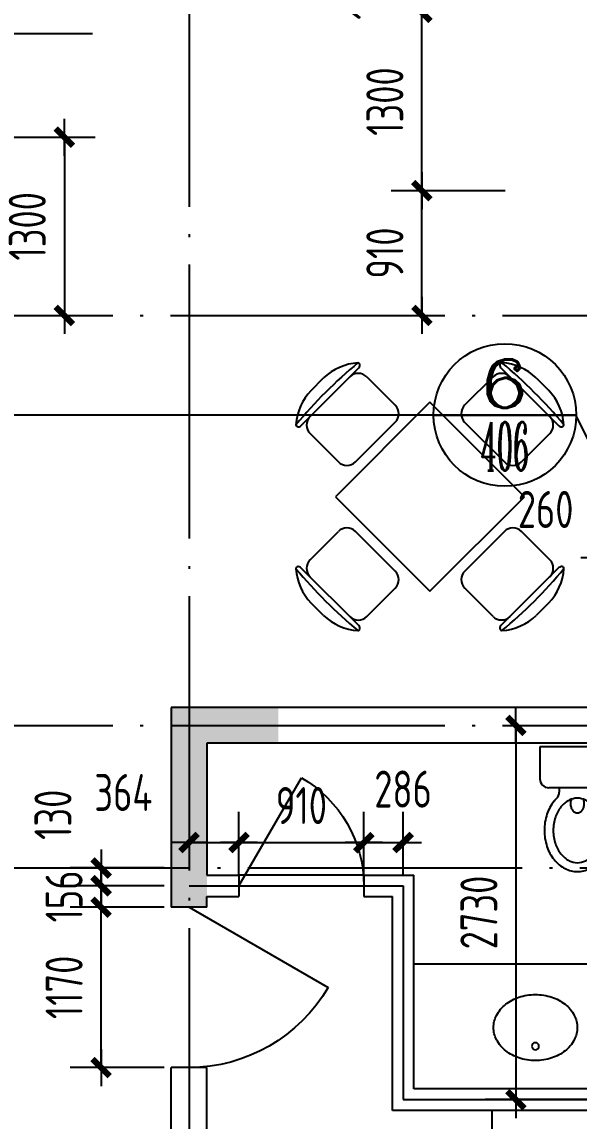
# Model space of a CAD drawing. Extents: x -726032 to 135930, y -151624 to 587044.
# Drawn here: x -379135 to -375074, y 469108 to 477124 of the extents above; entities that cross this region are included whole.
import ezdxf
from ezdxf.enums import TextEntityAlignment as Align

# ---------------------------------------------------------------- set-up
doc = ezdxf.new("R2010")
doc.units = 0
doc.header["$LTSCALE"] = 1000
doc.header["$MEASUREMENT"] = 0
doc.linetypes.add('DOTE', pattern=[2.42, 2, -0.2, 0.02, -0.2])
doc.layers.get('0').update_dxf_attribs({"linetype": 'CONTINUOUS'})
doc.layers.get('DEFPOINTS').update_dxf_attribs({"color": 1, "linetype": 'CONTINUOUS'})
for name, color, linetype in [('COLUMN', 170, 'CONTINUOUS'), ('DOTE', 8, 'DOTE'), ('GROUND', 45, 'CONTINUOUS'), ('LVTRY', 6, 'CONTINUOUS'), ('PUB_DIM', 245, 'CONTINUOUS'), ('WALL', 255, 'CONTINUOUS'), ('WINDOW', 155, 'CONTINUOUS'), ('WINDOW_TEXT', 7, 'CONTINUOUS'), ('家具', 252, 'CONTINUOUS'), ('引线', 213, 'CONTINUOUS')]:
    doc.layers.add(name, color=color, linetype=linetype)
doc.styles.add('COMP', font='COMPLEX', dxfattribs={"bigfont": 'hztxt'})
doc.styles.add('DIM_FONT', font='isocp.shx', dxfattribs={"width": 0.8})
doc.styles.add('SIMPLEX', font='SIMPLEX.SHX')
doc.dimstyles.new('DIMA', dxfattribs={"dimtxt": 300, "dimasz": 1, "dimexe": 250, "dimexo": 300, "dimgap": 150, "dimtad": 1, "dimdec": 0, "dimzin": 0, "dimdsep": 46, "dimtxsty": 'DIM_FONT', "dimcen": 0.09, "dimse1": 1, "dimclrt": 142, "dimadec": 0, "dimazin": 0, "dimtfac": 1, "dimtdec": 0, "dimtix": 1, "dimtmove": 2, "dimatfit": 3, "dimfxl": 1, "dimtolj": 1, "dimtzin": 0, "dimarcsym": 0})
doc.dimstyles.new('DIMB', dxfattribs={"dimtxt": 300, "dimasz": 1, "dimexe": 250, "dimexo": 300, "dimgap": 150, "dimtad": 1, "dimdec": 0, "dimzin": 0, "dimdsep": 46, "dimtxsty": 'DIM_FONT', "dimcen": 0.09, "dimse2": 1, "dimclrt": 142, "dimadec": 0, "dimazin": 0, "dimtfac": 1, "dimtdec": 0, "dimtix": 1, "dimtmove": 2, "dimatfit": 3, "dimfxl": 1, "dimtolj": 1, "dimtzin": 0, "dimarcsym": 0})
doc.dimstyles.new('DIMN', dxfattribs={"dimtxt": 300, "dimasz": 1, "dimexe": 250, "dimexo": 300, "dimgap": 150, "dimtad": 1, "dimdec": 0, "dimzin": 0, "dimdsep": 46, "dimtxsty": 'DIM_FONT', "dimcen": 0.09, "dimclrt": 142, "dimadec": 0, "dimazin": 0, "dimtfac": 1, "dimtdec": 0, "dimtix": 1, "dimtmove": 2, "dimatfit": 3, "dimfxl": 1, "dimtolj": 1, "dimtzin": 0, "dimarcsym": 0})

# ---------------------------------------------------------------- blocks, each defined once
blk = doc.blocks.new('_DIMX')
blk.add_line((-150, 0), (150, 0))
at = {"const_width": 50}
blk.add_lwpolyline([(-70, -70), (70, 70)], dxfattribs=at)
blk = doc.blocks.new('*D532')
at = {"layer": 'DEFPOINTS', "color": 0, "transparency": 16777216}
for p in [(-374926.9, 474405.5), (-374666.9, 474405.5), (-374666.9, 473217.8)]:
    blk.add_point(p, dxfattribs=at)
at = {"layer": 'PUB_DIM', "color": 0, "lineweight": -2, "transparency": 16777216}
for p, q in [((-374926.9, 474135.5), (-374926.9, 472992.8)), ((-374927.8, 473217.8), (-374928.7, 473217.8)), ((-374926.9, 473217.8), (-374666.9, 473217.8)), ((-374666, 473217.8), (-374665.1, 473217.8))]:
    blk.add_line(p, q, dxfattribs=at)
at = {"layer": 'PUB_DIM', "color": 0, "lineweight": -2, "transparency": 16777216, "xscale": 0.9, "yscale": 0.9, "zscale": 0.9}
blk.add_blockref('_DIMX', (-374926.9, 473217.8), dxfattribs=at)
at = {"layer": 'PUB_DIM', "color": 0, "lineweight": -2, "transparency": 16777216, "xscale": 0.9, "yscale": 0.9, "zscale": 0.9, "rotation": 180}
blk.add_blockref('_DIMX', (-374666.9, 473217.8), dxfattribs=at)
at = {"layer": 'PUB_DIM', "color": 142, "transparency": 16777216, "insert": (-375317.6, 473568.9), "char_height": 270, "attachment_point": 5, "style": 'DIM_FONT'}
blk.add_mtext('\\A1;260', dxfattribs=at)
blk = doc.blocks.new('*D1748')
at = {"layer": 'DEFPOINTS', "color": 0, "transparency": 16777216}
for p in [(-376219.6, 477324), (-375343, 477324), (-375343, 477194)]:
    blk.add_point(p, dxfattribs=at)
at = {"layer": 'PUB_DIM', "color": 0, "lineweight": -2, "transparency": 16777216}
for p, q in [((-375613, 477324), (-376444.6, 477324)), ((-376219.6, 477324.9), (-376219.6, 477325.8)), ((-376219.6, 477194), (-376219.6, 477324)), ((-376219.6, 477193.1), (-376219.6, 477192.2))]:
    blk.add_line(p, q, dxfattribs=at)
at = {"layer": 'PUB_DIM', "color": 0, "lineweight": -2, "transparency": 16777216, "xscale": 0.9, "yscale": 0.9, "zscale": 0.9}
for p, rotation in [((-376219.6, 477324), 270), ((-376219.6, 477194), 90)]:
    blk.add_blockref('_DIMX', p, dxfattribs=dict(at, rotation=rotation))
at = {"layer": 'PUB_DIM', "color": 142, "transparency": 16777216, "insert": (-376609.7, 477324), "char_height": 270, "attachment_point": 5, "rotation": 90, "style": 'DIM_FONT'}
blk.add_mtext('\\A1;130', dxfattribs=at)
blk = doc.blocks.new('M_C31TFZ')
for p, q in [((-728.8, 395.1), (-403.6, 720.3)), ((392.7, 720.5), (717.9, 395.3)), ((-672, 593.4), (-601.9, 663.5)), ((-359.4, 669.1), (-200.3, 510)), ((348.5, 669.3), (189.4, 510.2)), ((591, 663.6), (661.1, 593.5)), ((-5.3, 527.4), (-535.7, -3)), ((525, -3), (-5.3, 527.4)), ((-423, 191.8), (-200.3, 414.5)), ((189.4, 414.7), (412.1, 192)), ((-677.6, 350.9), (-518.5, 191.8)), ((666.7, 351.1), (507.6, 192)), ((-535.7, -3), (-5.3, -533.3)), ((-5.3, -533.3), (525, -3)), ((-677.4, -357), (-518.3, -197.9)), ((-200.1, -420.6), (-422.8, -197.9)), ((412.3, -197.7), (189.6, -420.4)), ((666.9, -356.8), (507.8, -197.7)), ((-403.4, -726.5), (-728.6, -401.2)), ((718.1, -401), (392.9, -726.3)), ((-359.2, -675.2), (-200.1, -516.1)), ((348.7, -675), (189.6, -515.9)), ((-601.7, -669.6), (-671.8, -599.5)), ((661.3, -599.3), (591.2, -669.4))]:
    blk.add_line(p, q)
for centre, radius, start, end in [((1327.3, -1335.8), 2712.7, 129.8023, 140.1977), ((-385.7, 433.5), 315.6, 94.27346, 133.23486), ((-408.5, 738.3), 10, 22.33001, 94.27346), ((-417.7, 734.5), 20, 315, 22.33001), ((406.8, 734.7), 20, 157.66999, 225), ((397.6, 738.5), 10, 85.72654, 157.66999), ((-1338.2, -1335.6), 2712.7, 39.8023, 50.1977), ((374.8, 433.7), 315.6, 46.76514, 85.72654), ((-407.1, 621.3), 67.5, 45, 135), ((396.2, 621.5), 67.5, 45, 135), ((-442, 377.2), 315.6, 136.76514, 175.72654), ((431.2, 377.4), 315.6, 4.27346, 43.23486), ((-248, 462.2), 67.5, 315, 45), ((237.1, 462.4), 67.5, 135, 225), ((-629.8, 398.6), 67.5, 135, 225), ((619, 398.8), 67.5, 315, 45), ((-746.8, 399.9), 10, 175.72654, 247.66999), ((-743, 409.2), 20, 247.66999, 315), ((732.1, 409.4), 20, 225, 292.33001), ((735.9, 400.1), 10, 292.33001, 4.27346), ((-470.7, 239.5), 67.5, 225, 315), ((459.9, 239.7), 67.5, 225, 315), ((-470.5, -245.6), 67.5, 45, 135), ((460.1, -245.4), 67.5, 45, 135), ((-629.6, -404.7), 67.5, 135, 225), ((619.2, -404.5), 67.5, 315, 45), ((-746.6, -406.1), 10, 112.33001, 184.27346), ((-441.8, -383.3), 315.6, 184.27346, 223.23486), ((1327.5, 1329.7), 2712.7, 219.8023, 230.1977), ((-742.8, -415.3), 20, 45, 112.33001), ((-247.8, -468.4), 67.5, 315, 45), ((237.3, -468.2), 67.5, 135, 225), ((-1338, 1329.9), 2712.7, 309.8023, 320.1977), ((431.3, -383.1), 315.6, 316.76514, 355.72654), ((732.3, -415.1), 20, 67.66999, 135), ((736.1, -405.9), 10, 355.72654, 67.66999), ((-385.5, -439.7), 315.6, 226.76514, 265.72654), ((-406.9, -627.5), 67.5, 225, 315), ((396.4, -627.3), 67.5, 225, 315), ((375, -439.5), 315.6, 274.27346, 313.23486), ((-417.5, -740.6), 20, 337.66999, 45), ((407, -740.4), 20, 135, 202.33001), ((-408.3, -744.4), 10, 265.72654, 337.66999), ((397.8, -744.2), 10, 202.33001, 274.27346)]:
    blk.add_arc(centre, radius, start, end)
at = {"width": 0.8, "flags": 9}
for tag in ['XSIZE', 'YSIZE']:
    blk.add_attdef(tag, (0, 0), '', height=0.5, dxfattribs=at)
blk = doc.blocks.new('*D1750')
at = {"layer": 'DEFPOINTS', "color": 0, "transparency": 16777216}
for p in [(-376642.8, 471139.2), (-377552.8, 470628.3), (-376642.8, 470628.3)]:
    blk.add_point(p, dxfattribs=at)
at = {"layer": 'PUB_DIM', "color": 0, "lineweight": -2, "transparency": 16777216}
for p, q in [((-376642.8, 470898.3), (-376642.8, 471364.2)), ((-377551.9, 471139.2), (-376643.7, 471139.2))]:
    blk.add_line(p, q, dxfattribs=at)
at = {"layer": 'PUB_DIM', "color": 0, "lineweight": -2, "transparency": 16777216, "xscale": 0.9, "yscale": 0.9, "zscale": 0.9, "rotation": 180}
blk.add_blockref('_DIMX', (-377552.8, 471139.2), dxfattribs=at)
at = {"layer": 'PUB_DIM', "color": 0, "lineweight": -2, "transparency": 16777216, "xscale": 0.9, "yscale": 0.9, "zscale": 0.9}
blk.add_blockref('_DIMX', (-376642.8, 471139.2), dxfattribs=at)
at = {"layer": 'PUB_DIM', "color": 142, "transparency": 16777216, "insert": (-377097.8, 471409.2), "char_height": 270, "attachment_point": 5, "style": 'DIM_FONT'}
blk.add_mtext('\\A1;910', dxfattribs=at)
blk = doc.blocks.new('*D1751')
at = {"layer": 'DEFPOINTS', "color": 0, "transparency": 16777216}
for p in [(-376356.8, 471139.2), (-376642.8, 470628.3), (-376356.8, 470628.3)]:
    blk.add_point(p, dxfattribs=at)
at = {"layer": 'PUB_DIM', "color": 0, "lineweight": -2, "transparency": 16777216}
for p, q in [((-376356.8, 470898.3), (-376356.8, 471364.2)), ((-376641.9, 471139.2), (-376357.7, 471139.2))]:
    blk.add_line(p, q, dxfattribs=at)
at = {"layer": 'PUB_DIM', "color": 0, "lineweight": -2, "transparency": 16777216, "xscale": 0.9, "yscale": 0.9, "zscale": 0.9, "rotation": 180}
blk.add_blockref('_DIMX', (-376642.8, 471139.2), dxfattribs=at)
at = {"layer": 'PUB_DIM', "color": 0, "lineweight": -2, "transparency": 16777216, "xscale": 0.9, "yscale": 0.9, "zscale": 0.9}
blk.add_blockref('_DIMX', (-376356.8, 471139.2), dxfattribs=at)
at = {"layer": 'PUB_DIM', "color": 142, "transparency": 16777216, "insert": (-376356.9, 471529.2), "char_height": 270, "attachment_point": 5, "style": 'DIM_FONT'}
blk.add_mtext('\\A1;286', dxfattribs=at)
blk = doc.blocks.new('_DBLK')
blk.add_line((-0.5, 0), (0, -0.866))
blk.add_arc((-0.5, 0), 1, 300, 0)
at = {"layer": 'WINDOW_TEXT', "style": 'SIMPLEX', "flags": 9}
blk.add_attdef('A', text='', height=1, dxfattribs=at).set_placement((0, 1.5), align=Align.MIDDLE)
blk = doc.blocks.new('*D1752')
at = {"layer": 'DEFPOINTS', "color": 0, "transparency": 16777216}
for p in [(-377552.8, 471139.2), (-377916.8, 470628.3), (-377552.8, 470628.3)]:
    blk.add_point(p, dxfattribs=at)
at = {"layer": 'PUB_DIM', "color": 0, "lineweight": -2, "transparency": 16777216}
for p, q in [((-377552.8, 470898.3), (-377552.8, 471364.2)), ((-377915.9, 471139.2), (-377553.7, 471139.2))]:
    blk.add_line(p, q, dxfattribs=at)
at = {"layer": 'PUB_DIM', "color": 0, "lineweight": -2, "transparency": 16777216, "xscale": 0.9, "yscale": 0.9, "zscale": 0.9, "rotation": 180}
blk.add_blockref('_DIMX', (-377916.8, 471139.2), dxfattribs=at)
at = {"layer": 'PUB_DIM', "color": 0, "lineweight": -2, "transparency": 16777216, "xscale": 0.9, "yscale": 0.9, "zscale": 0.9}
blk.add_blockref('_DIMX', (-377552.8, 471139.2), dxfattribs=at)
at = {"layer": 'PUB_DIM', "color": 142, "transparency": 16777216, "insert": (-378395.7, 471504.5), "char_height": 270, "attachment_point": 5, "style": 'DIM_FONT'}
blk.add_mtext('\\A1;364', dxfattribs=at)
blk = doc.blocks.new('_LV5')
for p, q in [((210.1, 0), (-210.1, 0)), ((-210.1, 0), (-210.1, -180)), ((210.1, -180), (210.1, 0)), ((160.1, -230), (-160.1, -230)), ((-101.4, -230), (-101.4, -254.3)), ((101.4, -230), (101.4, -254.1))]:
    blk.add_line(p, q)
blk.add_lwpolyline([(-135.1, -469.4, 0.080312), (-123, -544.2, 0.089014), (-91.8, -601.5, 0.104918), (-45.6, -639.3, 0.119812), (0.1, -650.4, 0.119812), (45.8, -639.3, 0.104918), (92, -601.5, 0.089014), (123.2, -544.2, 0.080312), (135.3, -469.4, 0.080312), (123.2, -394.6, 0.089014), (92, -337.3, 0.104918), (45.8, -299.5, 0.119812), (0.1, -288.4, 0.119812), (-45.6, -299.5, 0.104918), (-91.8, -337.3, 0.089014), (-123, -394.6, 0.080312)], format="xyb", close=True)
for points in [[(-38.7, -318.5, 0.073567), (-35.6, -339.5, 0.084454), (-27.4, -356, 0.10642), (-14.1, -367.8, 0.129709), (0, -371.5, 0.129709), (14.1, -367.8, 0.10642), (27.4, -356, 0.084454), (35.6, -339.5, 0.073567), (38.7, -318.5, 0.073567), (35.6, -297.5, 0.014016), (34.7, -294.6, 0.10642)], [(-34.7, -294.7, 0.013578), (-35.6, -297.5, 0.073567), (-38.7, -318.5, 0.073567)]]:
    blk.add_lwpolyline(points, format="xyb")
for centre, radius, start, end in [((-160.1, -180), 50, 180, 270), ((160.1, -180), 50, 270, 0), ((52.2, -452.8), 234.6, 141.28635, 161.63333), ((20.4, -427.3), 193.8, 134.81437, 141.28635), ((-151.4, -254.3), 50, 314.81437, 0), ((151.4, -254.1), 50, 180, 225.25549), ((-20.2, -427.3), 193.8, 38.71365, 45.25549), ((-52, -452.8), 234.6, 18.36667, 38.71365), ((102.3, -469.4), 287.4, 161.63333, 180), ((-102.1, -469.4), 287.4, 0, 18.36667), ((102.3, -469.4), 287.4, 180, 198.36667), ((-102.1, -469.4), 287.4, 341.63333, 0), ((52.2, -486), 234.6, 198.36667, 218.71365), ((-52, -486), 234.6, 321.28635, 341.63333), ((20.4, -511.6), 193.8, 218.71365, 242.67141), ((-20.2, -511.6), 193.8, 297.32859, 321.28635), ((0.1, -550.8), 149.6, 242.67141, 270), ((0.1, -550.8), 149.6, 270, 297.32859)]:
    blk.add_arc(centre, radius, start, end)
blk = doc.blocks.new('_LV4')
blk.add_lwpolyline([(0, -520, 0.078966), (92.3, -505.3, 0.088152), (166.2, -465.8, 0.105269), (218.1, -403.4, 0.121685), (235, -335, 0.121685), (218.1, -266.6, 0.105269), (166.2, -204.2, 0.088152), (92.3, -164.7, 0.078966), (0, -150, 0.078966), (-92.3, -164.7, 0.088152), (-166.2, -204.2, 0.105269), (-218.1, -266.6, 0.121685), (-235, -335, 0.121685), (-218.1, -403.4, 0.105269), (-166.2, -465.8, 0.088152), (-92.3, -505.3, 0.078966)], format="xyb", close=True)
blk.add_circle((0, -230), 20)
blk = doc.blocks.new('*D1753')
at = {"layer": 'DEFPOINTS', "color": 0, "transparency": 16777216}
for p in [(-374666.9, 471994), (-375533.9, 469264), (-374666.9, 469264)]:
    blk.add_point(p, dxfattribs=at)
at = {"layer": 'PUB_DIM', "color": 0, "lineweight": -2, "transparency": 16777216}
for p, q in [((-375533.9, 471993.1), (-375533.9, 469264.9)), ((-374936.9, 469264), (-375758.9, 469264))]:
    blk.add_line(p, q, dxfattribs=at)
at = {"layer": 'PUB_DIM', "color": 0, "lineweight": -2, "transparency": 16777216, "xscale": 0.9, "yscale": 0.9, "zscale": 0.9}
for p, rotation in [((-375533.9, 471994), 90), ((-375533.9, 469264), 270)]:
    blk.add_blockref('_DIMX', p, dxfattribs=dict(at, rotation=rotation))
at = {"layer": 'PUB_DIM', "color": 142, "transparency": 16777216, "insert": (-375803.9, 470629), "char_height": 270, "attachment_point": 5, "rotation": 90, "style": 'DIM_FONT'}
blk.add_mtext('\\A1;2730', dxfattribs=at)
blk = doc.blocks.new('_INDEX')
blk.add_line((-0.5, 0), (0.5, 0))
blk.add_circle((0, 0), 0.5)
at = {"style": 'COMP'}
for tag, width, p, p2 in [('1', 2.333333, (-0.17, 0.05), (0.17, 0.05)), ('-', 1.166667, (-0.17, -0.39), (0.17, -0.39))]:
    blk.add_attdef(tag, text='', height=0.34, dxfattribs=dict(at, width=width)).set_placement(p, p2, align=Align.FIT)
blk = doc.blocks.new('*D1754')
at = {"layer": 'DEFPOINTS', "color": 0, "transparency": 16777216}
for p in [(-376219.6, 475894), (-375343, 475894), (-375343, 474984)]:
    blk.add_point(p, dxfattribs=at)
at = {"layer": 'PUB_DIM', "color": 0, "lineweight": -2, "transparency": 16777216}
for p, q in [((-375613, 475894), (-376444.6, 475894)), ((-376219.6, 474984.9), (-376219.6, 475893.1))]:
    blk.add_line(p, q, dxfattribs=at)
at = {"layer": 'PUB_DIM', "color": 0, "lineweight": -2, "transparency": 16777216, "xscale": 0.9, "yscale": 0.9, "zscale": 0.9}
for p, rotation in [((-376219.6, 475894), 90), ((-376219.6, 474984), 270)]:
    blk.add_blockref('_DIMX', p, dxfattribs=dict(at, rotation=rotation))
at = {"layer": 'PUB_DIM', "color": 142, "transparency": 16777216, "insert": (-376489.6, 475439), "char_height": 270, "attachment_point": 5, "rotation": 90, "style": 'DIM_FONT'}
blk.add_mtext('\\A1;910', dxfattribs=at)
blk = doc.blocks.new('*D1755')
at = {"layer": 'DEFPOINTS', "color": 0, "transparency": 16777216}
for p in [(-376219.6, 477194), (-375343, 477194), (-375343, 475894)]:
    blk.add_point(p, dxfattribs=at)
at = {"layer": 'PUB_DIM', "color": 0, "lineweight": -2, "transparency": 16777216}
for p, q in [((-375613, 477194), (-376444.6, 477194)), ((-376219.6, 475894.9), (-376219.6, 477193.1))]:
    blk.add_line(p, q, dxfattribs=at)
at = {"layer": 'PUB_DIM', "color": 0, "lineweight": -2, "transparency": 16777216, "xscale": 0.9, "yscale": 0.9, "zscale": 0.9}
for p, rotation in [((-376219.6, 477194), 90), ((-376219.6, 475894), 270)]:
    blk.add_blockref('_DIMX', p, dxfattribs=dict(at, rotation=rotation))
at = {"layer": 'PUB_DIM', "color": 142, "transparency": 16777216, "insert": (-376489.6, 476544), "char_height": 270, "attachment_point": 5, "rotation": 90, "style": 'DIM_FONT'}
blk.add_mtext('\\A1;1300', dxfattribs=at)
blk = doc.blocks.new('*D552')
at = {"layer": 'DEFPOINTS', "color": 0, "transparency": 16777216}
for p in [(-379788.9, 476284), (-379788.9, 474984), (-378825.9, 474984)]:
    blk.add_point(p, dxfattribs=at)
at = {"layer": 'PUB_DIM', "color": 0, "lineweight": -2, "transparency": 16777216}
for p, q in [((-379518.9, 476284), (-378600.9, 476284)), ((-378825.9, 476283.1), (-378825.9, 474984.9)), ((-379518.9, 474984), (-378600.9, 474984))]:
    blk.add_line(p, q, dxfattribs=at)
at = {"layer": 'PUB_DIM', "color": 0, "lineweight": -2, "transparency": 16777216, "xscale": 0.9, "yscale": 0.9, "zscale": 0.9}
for p, rotation in [((-378825.9, 476284), 90), ((-378825.9, 474984), 270)]:
    blk.add_blockref('_DIMX', p, dxfattribs=dict(at, rotation=rotation))
at = {"layer": 'PUB_DIM', "color": 142, "transparency": 16777216, "insert": (-379095.9, 475634), "char_height": 270, "attachment_point": 5, "rotation": 90, "style": 'DIM_FONT'}
blk.add_mtext('\\A1;1300', dxfattribs=at)
blk = doc.blocks.new('*D1762')
at = {"layer": 'DEFPOINTS', "color": 0, "transparency": 16777216}
for p in [(-378557.7, 470824), (-377827.5, 470824), (-377827.5, 470668)]:
    blk.add_point(p, dxfattribs=at)
at = {"layer": 'PUB_DIM', "color": 0, "lineweight": -2, "transparency": 16777216}
for p, q in [((-378097.5, 470824), (-378782.7, 470824)), ((-378557.7, 470824.9), (-378557.7, 470825.8)), ((-378557.7, 470668), (-378557.7, 470824)), ((-378557.7, 470667.1), (-378557.7, 470666.2))]:
    blk.add_line(p, q, dxfattribs=at)
at = {"layer": 'PUB_DIM', "color": 0, "lineweight": -2, "transparency": 16777216, "xscale": 0.9, "yscale": 0.9, "zscale": 0.9}
for p, rotation in [((-378557.7, 470824), 270), ((-378557.7, 470668), 90)]:
    blk.add_blockref('_DIMX', p, dxfattribs=dict(at, rotation=rotation))
at = {"layer": 'PUB_DIM', "color": 142, "transparency": 16777216, "insert": (-378827.7, 470746), "char_height": 270, "attachment_point": 5, "rotation": 90, "style": 'DIM_FONT'}
blk.add_mtext('\\A1;156', dxfattribs=at)
blk = doc.blocks.new('*D553')
at = {"layer": 'DEFPOINTS', "color": 0, "transparency": 16777216}
for p in [(-378557.7, 470954), (-377827.5, 470954), (-377827.5, 470824)]:
    blk.add_point(p, dxfattribs=at)
at = {"layer": 'PUB_DIM', "color": 0, "lineweight": -2, "transparency": 16777216}
for p, q in [((-378097.5, 470954), (-378782.7, 470954)), ((-378557.7, 470954.9), (-378557.7, 470955.8)), ((-378557.7, 470824), (-378557.7, 470954)), ((-378097.5, 470824), (-378782.7, 470824)), ((-378557.7, 470823.1), (-378557.7, 470822.2))]:
    blk.add_line(p, q, dxfattribs=at)
at = {"layer": 'PUB_DIM', "color": 0, "lineweight": -2, "transparency": 16777216, "xscale": 0.9, "yscale": 0.9, "zscale": 0.9}
for p, rotation in [((-378557.7, 470954), 270), ((-378557.7, 470824), 90)]:
    blk.add_blockref('_DIMX', p, dxfattribs=dict(at, rotation=rotation))
at = {"layer": 'PUB_DIM', "color": 142, "transparency": 16777216, "insert": (-378908.7, 471341.9), "char_height": 270, "attachment_point": 5, "rotation": 90, "style": 'DIM_FONT'}
blk.add_mtext('\\A1;130', dxfattribs=at)
blk = doc.blocks.new('*D554')
at = {"layer": 'DEFPOINTS', "color": 0, "transparency": 16777216}
for p in [(-378557.7, 470668), (-377827.5, 470668), (-377827.5, 469498)]:
    blk.add_point(p, dxfattribs=at)
at = {"layer": 'PUB_DIM', "color": 0, "lineweight": -2, "transparency": 16777216}
for p, q in [((-378097.5, 470668), (-378782.7, 470668)), ((-378557.7, 469498.9), (-378557.7, 470667.1)), ((-378097.5, 469498), (-378782.7, 469498))]:
    blk.add_line(p, q, dxfattribs=at)
at = {"layer": 'PUB_DIM', "color": 0, "lineweight": -2, "transparency": 16777216, "xscale": 0.9, "yscale": 0.9, "zscale": 0.9}
for p, rotation in [((-378557.7, 470668), 90), ((-378557.7, 469498), 270)]:
    blk.add_blockref('_DIMX', p, dxfattribs=dict(at, rotation=rotation))
at = {"layer": 'PUB_DIM', "color": 142, "transparency": 16777216, "insert": (-378827.7, 470083), "char_height": 270, "attachment_point": 5, "rotation": 90, "style": 'DIM_FONT'}
blk.add_mtext('\\A1;1170', dxfattribs=at)

msp = doc.modelspace()

# ---------------------------------------------------------------- linework, layer by layer
at = {"layer": 'COLUMN'}
for points in [[(-378046.9, 472124), (-378046.9, 470668), (-377786.9, 471864), (-377786.9, 470668)], [(-378046.9, 472124), (-377786.9, 471864), (-377266.9, 472124), (-377266.9, 471864)]]:
    msp.add_solid(points, dxfattribs=at)
at = {"layer": 'DOTE'}
for p, q in [((-377916.9, 487455.9), (-377916.9, 459611.9)), ((-385312.2, 474984), (-315680.4, 474984)), ((-385312.2, 471994), (-315680.4, 471994)), ((-384748.6, 470954), (-315680.4, 470954)), ((-377916.9, 470824), (-376356.9, 470824)), ((-376356.9, 470824), (-376356.9, 469264)), ((-376356.9, 469264), (-370116.9, 469264))]:
    msp.add_line(p, q, dxfattribs=at)
at = {"layer": 'GROUND'}
msp.add_line((-376642.9, 470902), (-377552.9, 470902), dxfattribs=at)
at = {"layer": 'LVTRY'}
msp.add_line((-374324.5, 470252), (-376278.9, 470252), dxfattribs=at)
at = {"layer": 'WALL'}
for p, q in [((-374796.9, 472124), (-378046.9, 472124)), ((-378046.9, 472124), (-378046.9, 470668)), ((-373366.9, 471864), (-377786.9, 471864)), ((-377786.9, 471864), (-377786.9, 470902)), ((-377786.9, 470902), (-377552.9, 470902)), ((-377552.9, 470902), (-377552.9, 470746)), ((-376642.9, 470902), (-376278.9, 470902)), ((-376642.9, 470902), (-376642.9, 470746)), ((-376278.9, 469342), (-376278.9, 470902)), ((-377786.9, 470668), (-377786.9, 470746)), ((-377786.9, 470746), (-377552.9, 470746)), ((-376642.9, 470746), (-376434.9, 470746)), ((-376434.9, 469186), (-376434.9, 470746)), ((-377786.9, 470668), (-378046.9, 470668)), ((-378046.9, 468562), (-378046.9, 469498)), ((-377786.9, 469498), (-378046.9, 469498)), ((-377786.9, 463310), (-377786.9, 469498)), ((-373366.9, 469342), (-376278.9, 469342)), ((-373366.9, 469186), (-376434.9, 469186))]:
    msp.add_line(p, q, dxfattribs=at)
at = {"layer": '家具'}
msp.add_line((-375706.8, 468471), (-375706.8, 469186), dxfattribs=at)
at = {"layer": '引线'}
for points in [[(-381995.5, 476284), (-381699.1, 477039.8), (-378620.8, 477039.8)], [(-373782.9, 471643), (-375096.6, 474257.8), (-379399.2, 474257.8)]]:
    msp.add_lwpolyline(points, dxfattribs=at)

# ---------------------------------------------------------------- block references
at = {"layer": 'LVTRY', "xscale": 1.299999999999272, "yscale": 1.299999999999272, "zscale": 1.299999999999272}
msp.add_blockref('_LV5', (-375086.4, 471838), dxfattribs=at)
at = {"layer": 'LVTRY', "xscale": -1.299999999999272, "yscale": 1.30000000000291, "zscale": 1.3, "rotation": 180}
msp.add_blockref('_LV4', (-375392.3, 469354.6), dxfattribs=at)
at = {"layer": 'WINDOW', "xscale": 910, "yscale": -910, "zscale": 910}
msp.add_blockref('_DBLK', (-377097.9, 470824), dxfattribs=at)
at = {"layer": 'WINDOW', "xscale": 1170, "yscale": -1170, "zscale": 1170, "rotation": 270}
msp.add_blockref('_DBLK', (-377916.9, 470083), dxfattribs=at)
at = {"layer": '家具', "xscale": 1.299999999999377, "yscale": 1.299999999999377, "zscale": 1.299999999999377, "rotation": 180.0000229272086}
msp.add_blockref('M_C31TFZ', (-376168, 473658.1), dxfattribs=at)
at = {"layer": '引线'}
ref = msp.add_blockref('_INDEX', (-375614.6, 474257.8), dxfattribs=dict(at, xscale=1040, yscale=1040, zscale=1040))
ref.add_attrib('1', '6', dxfattribs={"layer": '0', "height": 353.6, "style": 'COMP', "width": 1.5}).set_placement((-375791.4, 474309.8), (-375437.8, 474309.8), align=Align.FIT)
ref.add_attrib('-', '406', dxfattribs={"layer": '0', "height": 353.6, "style": 'COMP', "width": 0.381818}).set_placement((-375791.4, 473852.2), (-375437.8, 473852.2), align=Align.FIT)

# ---------------------------------------------------------------- dimensions: what is measured, and where the dimension line sits
at = {"layer": 'PUB_DIM'}
for base, p1, p2, angle, dimstyle, picture, middle in [((-376219.6, 477324), (-375343, 477194), (-375343, 477324), 90, 'DIMA', '*D1748', (-376609.7, 477324)), ((-377552.8, 471139.2), (-377916.8, 470628.3), (-377552.8, 470628.3), 0, 'DIMA', '*D1752', (-378395.7, 471504.5)), ((-376356.8, 471139.2), (-376642.8, 470628.3), (-376356.8, 470628.3), 0, 'DIMA', '*D1751', (-376356.9, 471529.2)), ((-378557.7, 470954), (-377827.5, 470824), (-377827.5, 470954), 90, 'DIMN', '*D553', (-378908.7, 471341.9))]:
    dim = msp.add_linear_dim(base=base, p1=p1, p2=p2, angle=angle, dimstyle=dimstyle, override={"dimscale": 0.9, "dimblk1": '_DIMX', "dimblk2": '_DIMX', "dimsah": 1}, dxfattribs=at)
    dim.commit()
    dim.dimension.update_dxf_attribs({"geometry": picture, "text_midpoint": middle, "dimtype": 161})
for p1, p2, distance, dimstyle, picture, middle in [((-375343, 475894), (-375343, 477194), 876.7, 'DIMA', '*D1755', (-376489.6, 476544)), ((-375343, 474984), (-375343, 475894), 876.7, 'DIMA', '*D1754', (-376489.6, 475439)), ((-377552.8, 470628.3), (-376642.8, 470628.3), 510.9, 'DIMA', '*D1750', (-377097.8, 471409.2)), ((-377827.5, 470668), (-377827.5, 470824), 730.2, 'DIMA', '*D1762', (-378827.7, 470746)), ((-377827.5, 469498), (-377827.5, 470668), 730.2, 'DIMN', '*D554', (-378827.7, 470083))]:
    dim = msp.add_aligned_dim(p1=p1, p2=p2, distance=distance, dimstyle=dimstyle, override={"dimscale": 0.9, "dimblk1": '_DIMX', "dimblk2": '_DIMX', "dimsah": 1}, dxfattribs=at)
    dim.commit()
    dim.dimension.update_dxf_attribs({"geometry": picture, "text_midpoint": middle})
for base, p1, p2, dimstyle, picture, middle in [((-378825.9, 474984), (-379788.9, 476284), (-379788.9, 474984), 'DIMN', '*D552', (-379095.9, 475634)), ((-375533.9, 469264), (-374666.9, 471994), (-374666.9, 469264), 'DIMA', '*D1753', (-375803.9, 470629))]:
    dim = msp.add_linear_dim(base=base, p1=p1, p2=p2, angle=90, dimstyle=dimstyle, override={"dimscale": 0.9, "dimblk1": '_DIMX', "dimblk2": '_DIMX', "dimsah": 1}, dxfattribs=at)
    dim.commit()
    dim.dimension.update_dxf_attribs({"geometry": picture, "text_midpoint": middle})
dim = msp.add_linear_dim(base=(-374666.9, 473217.8), p1=(-374926.9, 474405.5), p2=(-374666.9, 474405.5), dimstyle='DIMB', override={"dimscale": 0.9, "dimblk1": '_DIMX', "dimblk2": '_DIMX', "dimsah": 1}, dxfattribs=at)
dim.commit()
dim.dimension.update_dxf_attribs({"geometry": '*D532', "text_midpoint": (-375317.6, 473568.9), "dimtype": 160})

doc.saveas('drawing.dxf')
